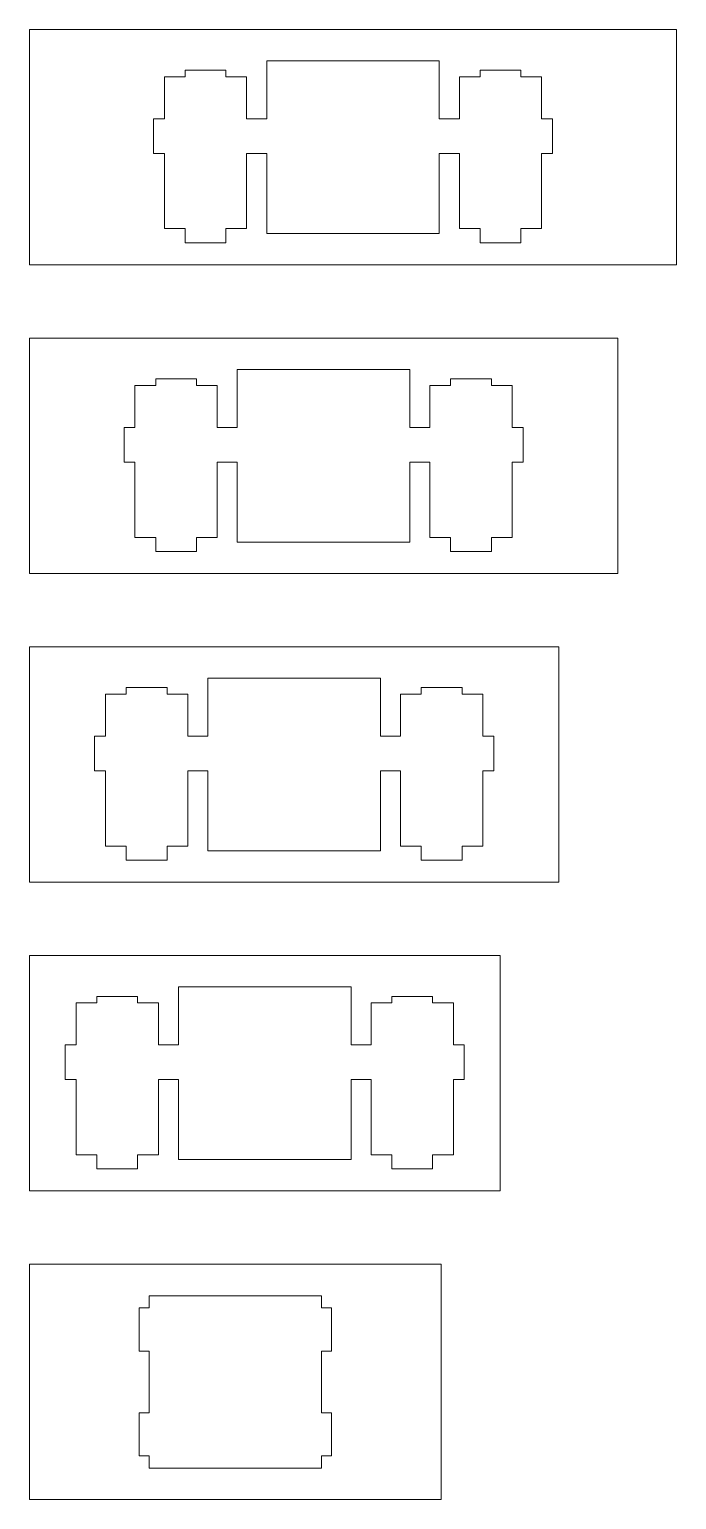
# Model space of a CAD drawing. Header units: millimetres. Extents: x -489 to 489, y -241 to 468.
# Drawn here: x -268.2 to -215.8, y 305.8 to 424.8 of the extents above; entities that cross this region are included whole.
import ezdxf

# ---------------------------------------------------------------- set-up
doc = ezdxf.new("R2010")
doc.units = ezdxf.units.MM
doc.header["$MEASUREMENT"] = 0
doc.layers.add('Layer 1', color=7, linetype='Continuous')

msp = doc.modelspace()

# ---------------------------------------------------------------- linework, layer by layer
at = {"layer": 'Layer 1', "color": 250, "lineweight": 9}
for points in [[(-268.1652, 424.8478), (-268.1652, 424.8478), (-268.1652, 405.7978), (-268.1652, 405.7978), (-268.1652, 405.7978), (-268.1652, 405.7978), (-215.7777, 405.7978), (-215.7777, 405.7978), (-215.7777, 405.7978), (-215.7777, 405.7978), (-215.7777, 424.8478), (-215.7777, 424.8478), (-215.7777, 424.8478), (-215.7777, 424.8478), (-268.1652, 424.8478), (-268.1652, 424.8478)], [(-268.1652, 399.8577), (-268.1652, 399.8577), (-268.1652, 380.8077), (-268.1652, 380.8077), (-268.1652, 380.8077), (-268.1652, 380.8077), (-220.5402, 380.8077), (-220.5402, 380.8077), (-220.5402, 380.8077), (-220.5402, 380.8077), (-220.5402, 399.8577), (-220.5402, 399.8577), (-220.5402, 399.8577), (-220.5402, 399.8577), (-268.1652, 399.8577), (-268.1652, 399.8577)], [(-268.1652, 355.8176), (-268.1652, 355.8176), (-268.1652, 374.8676), (-268.1652, 374.8676), (-268.1652, 374.8676), (-268.1652, 374.8676), (-225.3027, 374.8676), (-225.3027, 374.8676), (-225.3027, 374.8676), (-225.3027, 374.8676), (-225.3027, 355.8176), (-225.3027, 355.8176), (-225.3027, 355.8176), (-225.3027, 355.8176), (-268.1652, 355.8176), (-268.1652, 355.8176)], [(-268.1652, 349.8766), (-268.1652, 349.8766), (-268.1652, 330.8266), (-268.1652, 330.8266), (-268.1652, 330.8266), (-268.1652, 330.8266), (-230.0652, 330.8266), (-230.0652, 330.8266), (-230.0652, 330.8266), (-230.0652, 330.8266), (-230.0652, 349.8766), (-230.0652, 349.8766), (-230.0652, 349.8766), (-230.0652, 349.8766), (-268.1652, 349.8766), (-268.1652, 349.8766)], [(-268.1652, 305.8364), (-268.1652, 305.8364), (-268.1652, 324.8864), (-268.1652, 324.8864), (-268.1652, 324.8864), (-268.1652, 324.8864), (-234.8277, 324.8864), (-234.8277, 324.8864), (-234.8277, 324.8864), (-234.8277, 324.8864), (-234.8277, 305.8364), (-234.8277, 305.8364), (-234.8277, 305.8364), (-234.8277, 305.8364), (-268.1652, 305.8364), (-268.1652, 305.8364)]]:
    msp.add_open_spline(points, degree=3, knots=[0, 0, 0, 0, 0.2, 0.2, 0.2, 0.2, 0.4, 0.4, 0.4, 0.4, 0.6, 0.6, 0.6, 0.6, 1, 1, 1, 1], dxfattribs=at)
for points in [[(-255.5604, 421.5458), (-255.5604, 421.5458), (-255.5604, 421.0124), (-255.5604, 421.0124)], [(-252.2584, 421.5458), (-252.2584, 421.5458), (-255.5604, 421.5458), (-255.5604, 421.5458)], [(-252.2584, 421.0124), (-252.2584, 421.0124), (-252.2584, 421.5458), (-252.2584, 421.5458)], [(-234.9864, 422.3078), (-234.9864, 422.3078), (-248.9564, 422.3078), (-248.9564, 422.3078)], [(-248.9564, 422.3078), (-248.9564, 422.3078), (-248.9564, 417.6088), (-248.9564, 417.6088)], [(-234.9864, 417.6088), (-234.9864, 417.6088), (-234.9864, 422.3078), (-234.9864, 422.3078)], [(-228.3824, 421.5458), (-228.3824, 421.5458), (-231.6844, 421.5458), (-231.6844, 421.5458)], [(-231.6844, 421.5458), (-231.6844, 421.5458), (-231.6844, 421.0124), (-231.6844, 421.0124)], [(-228.3824, 421.0124), (-228.3824, 421.0124), (-228.3824, 421.5458), (-228.3824, 421.5458)], [(-255.5604, 421.0124), (-255.5604, 421.0124), (-257.2368, 421.0124), (-257.2368, 421.0124)], [(-257.2368, 421.0124), (-257.2368, 421.0124), (-257.2368, 417.6088), (-257.2368, 417.6088)], [(-250.582, 421.0124), (-250.582, 421.0124), (-252.2584, 421.0124), (-252.2584, 421.0124)], [(-250.582, 421.0124), (-250.582, 421.0124), (-250.582, 421.0124), (-250.582, 421.0124)], [(-250.582, 417.6088), (-250.582, 417.6088), (-250.582, 421.0124), (-250.582, 421.0124)], [(-231.6844, 421.0124), (-231.6844, 421.0124), (-233.3608, 421.0124), (-233.3608, 421.0124)], [(-233.3608, 421.0124), (-233.3608, 421.0124), (-233.3608, 417.6088), (-233.3608, 417.6088)], [(-226.706, 421.0124), (-226.706, 421.0124), (-228.3824, 421.0124), (-228.3824, 421.0124)], [(-226.706, 417.6088), (-226.706, 417.6088), (-226.706, 421.0124), (-226.706, 421.0124)], [(-257.2368, 417.6088), (-257.2368, 417.6088), (-258.1258, 417.6088), (-258.1258, 417.6088)], [(-258.1258, 417.6088), (-258.1258, 417.6088), (-258.1258, 414.8148), (-258.1258, 414.8148)], [(-248.9564, 417.6088), (-248.9564, 417.6088), (-250.582, 417.6088), (-250.582, 417.6088)], [(-233.3608, 417.6088), (-233.3608, 417.6088), (-234.9864, 417.6088), (-234.9864, 417.6088)], [(-225.817, 417.6088), (-225.817, 417.6088), (-226.706, 417.6088), (-226.706, 417.6088)], [(-225.817, 414.8148), (-225.817, 414.8148), (-225.817, 417.6088), (-225.817, 417.6088)], [(-258.1258, 414.8148), (-258.1258, 414.8148), (-257.2368, 414.8148), (-257.2368, 414.8148)], [(-257.2368, 414.8148), (-257.2368, 414.8148), (-257.2368, 408.7188), (-257.2368, 408.7188)], [(-250.582, 408.7188), (-250.582, 408.7188), (-250.582, 414.8148), (-250.582, 414.8148)], [(-250.582, 414.8148), (-250.582, 414.8148), (-248.9564, 414.8148), (-248.9564, 414.8148)], [(-248.9564, 414.8148), (-248.9564, 414.8148), (-248.9564, 408.3378), (-248.9564, 408.3378)], [(-234.9864, 408.3378), (-234.9864, 408.3378), (-234.9864, 414.8148), (-234.9864, 414.8148)], [(-234.9864, 414.8148), (-234.9864, 414.8148), (-233.3608, 414.8148), (-233.3608, 414.8148)], [(-233.3608, 414.8148), (-233.3608, 414.8148), (-233.3608, 408.7188), (-233.3608, 408.7188)], [(-226.706, 408.7188), (-226.706, 408.7188), (-226.706, 414.8148), (-226.706, 414.8148)], [(-226.706, 414.8148), (-226.706, 414.8148), (-225.817, 414.8148), (-225.817, 414.8148)], [(-257.2368, 408.7188), (-257.2368, 408.7188), (-255.5604, 408.7188), (-255.5604, 408.7188)], [(-255.5604, 408.7188), (-255.5604, 408.7188), (-255.5604, 407.5758), (-255.5604, 407.5758)], [(-252.2584, 407.5758), (-252.2584, 407.5758), (-252.2584, 408.7188), (-252.2584, 408.7188)], [(-252.2584, 408.7188), (-252.2584, 408.7188), (-250.582, 408.7188), (-250.582, 408.7188)], [(-248.9564, 408.3378), (-248.9564, 408.3378), (-234.9864, 408.3378), (-234.9864, 408.3378)], [(-233.3608, 408.7188), (-233.3608, 408.7188), (-231.6844, 408.7188), (-231.6844, 408.7188)], [(-233.3608, 408.7188), (-233.3608, 408.7188), (-233.3608, 408.7188), (-233.3608, 408.7188)], [(-231.6844, 408.7188), (-231.6844, 408.7188), (-231.6844, 407.5758), (-231.6844, 407.5758)], [(-228.3824, 407.5758), (-228.3824, 407.5758), (-228.3824, 408.7188), (-228.3824, 408.7188)], [(-228.3824, 408.7188), (-228.3824, 408.7188), (-226.706, 408.7188), (-226.706, 408.7188)], [(-255.5604, 407.5758), (-255.5604, 407.5758), (-252.2584, 407.5758), (-252.2584, 407.5758)], [(-231.6844, 407.5758), (-231.6844, 407.5758), (-228.3824, 407.5758), (-228.3824, 407.5758)], [(-257.9419, 396.5557), (-257.9419, 396.5557), (-257.9419, 396.0223), (-257.9419, 396.0223)], [(-254.6399, 396.5557), (-254.6399, 396.5557), (-257.9419, 396.5557), (-257.9419, 396.5557)], [(-254.6399, 396.0223), (-254.6399, 396.0223), (-254.6399, 396.5557), (-254.6399, 396.5557)], [(-237.3679, 397.3177), (-237.3679, 397.3177), (-251.3379, 397.3177), (-251.3379, 397.3177)], [(-251.3379, 397.3177), (-251.3379, 397.3177), (-251.3379, 392.6187), (-251.3379, 392.6187)], [(-237.3679, 392.6187), (-237.3679, 392.6187), (-237.3679, 397.3177), (-237.3679, 397.3177)], [(-230.7639, 396.5557), (-230.7639, 396.5557), (-234.0659, 396.5557), (-234.0659, 396.5557)], [(-234.0659, 396.5557), (-234.0659, 396.5557), (-234.0659, 396.0223), (-234.0659, 396.0223)], [(-230.7639, 396.0223), (-230.7639, 396.0223), (-230.7639, 396.5557), (-230.7639, 396.5557)], [(-257.9419, 396.0223), (-257.9419, 396.0223), (-259.6183, 396.0223), (-259.6183, 396.0223)], [(-259.6183, 396.0223), (-259.6183, 396.0223), (-259.6183, 392.6187), (-259.6183, 392.6187)], [(-252.9635, 396.0223), (-252.9635, 396.0223), (-254.6399, 396.0223), (-254.6399, 396.0223)], [(-252.9635, 396.0223), (-252.9635, 396.0223), (-252.9635, 396.0223), (-252.9635, 396.0223)], [(-252.9635, 392.6187), (-252.9635, 392.6187), (-252.9635, 396.0223), (-252.9635, 396.0223)], [(-234.0659, 396.0223), (-234.0659, 396.0223), (-235.7423, 396.0223), (-235.7423, 396.0223)], [(-235.7423, 396.0223), (-235.7423, 396.0223), (-235.7423, 392.6187), (-235.7423, 392.6187)], [(-229.0875, 396.0223), (-229.0875, 396.0223), (-230.7639, 396.0223), (-230.7639, 396.0223)], [(-229.0875, 392.6187), (-229.0875, 392.6187), (-229.0875, 396.0223), (-229.0875, 396.0223)], [(-259.6183, 392.6187), (-259.6183, 392.6187), (-260.5073, 392.6187), (-260.5073, 392.6187)], [(-260.5073, 392.6187), (-260.5073, 392.6187), (-260.5073, 389.8247), (-260.5073, 389.8247)], [(-251.3379, 392.6187), (-251.3379, 392.6187), (-252.9635, 392.6187), (-252.9635, 392.6187)], [(-235.7423, 392.6187), (-235.7423, 392.6187), (-237.3679, 392.6187), (-237.3679, 392.6187)], [(-228.1985, 392.6187), (-228.1985, 392.6187), (-229.0875, 392.6187), (-229.0875, 392.6187)], [(-228.1985, 389.8247), (-228.1985, 389.8247), (-228.1985, 392.6187), (-228.1985, 392.6187)], [(-260.5073, 389.8247), (-260.5073, 389.8247), (-259.6183, 389.8247), (-259.6183, 389.8247)], [(-259.6183, 389.8247), (-259.6183, 389.8247), (-259.6183, 383.7287), (-259.6183, 383.7287)], [(-252.9635, 383.7287), (-252.9635, 383.7287), (-252.9635, 389.8247), (-252.9635, 389.8247)], [(-252.9635, 389.8247), (-252.9635, 389.8247), (-251.3379, 389.8247), (-251.3379, 389.8247)], [(-251.3379, 389.8247), (-251.3379, 389.8247), (-251.3379, 383.3477), (-251.3379, 383.3477)], [(-237.3679, 383.3477), (-237.3679, 383.3477), (-237.3679, 389.8247), (-237.3679, 389.8247)], [(-237.3679, 389.8247), (-237.3679, 389.8247), (-235.7423, 389.8247), (-235.7423, 389.8247)], [(-235.7423, 389.8247), (-235.7423, 389.8247), (-235.7423, 383.7287), (-235.7423, 383.7287)], [(-229.0875, 383.7287), (-229.0875, 383.7287), (-229.0875, 389.8247), (-229.0875, 389.8247)], [(-229.0875, 389.8247), (-229.0875, 389.8247), (-228.1985, 389.8247), (-228.1985, 389.8247)], [(-259.6183, 383.7287), (-259.6183, 383.7287), (-257.9419, 383.7287), (-257.9419, 383.7287)], [(-257.9419, 383.7287), (-257.9419, 383.7287), (-257.9419, 382.5857), (-257.9419, 382.5857)], [(-254.6399, 382.5857), (-254.6399, 382.5857), (-254.6399, 383.7287), (-254.6399, 383.7287)], [(-254.6399, 383.7287), (-254.6399, 383.7287), (-252.9635, 383.7287), (-252.9635, 383.7287)], [(-251.3379, 383.3477), (-251.3379, 383.3477), (-237.3679, 383.3477), (-237.3679, 383.3477)], [(-235.7423, 383.7287), (-235.7423, 383.7287), (-234.0659, 383.7287), (-234.0659, 383.7287)], [(-235.7423, 383.7287), (-235.7423, 383.7287), (-235.7423, 383.7287), (-235.7423, 383.7287)], [(-234.0659, 383.7287), (-234.0659, 383.7287), (-234.0659, 382.5857), (-234.0659, 382.5857)], [(-230.7639, 382.5857), (-230.7639, 382.5857), (-230.7639, 383.7287), (-230.7639, 383.7287)], [(-230.7639, 383.7287), (-230.7639, 383.7287), (-229.0875, 383.7287), (-229.0875, 383.7287)], [(-257.9419, 382.5857), (-257.9419, 382.5857), (-254.6399, 382.5857), (-254.6399, 382.5857)], [(-234.0659, 382.5857), (-234.0659, 382.5857), (-230.7639, 382.5857), (-230.7639, 382.5857)], [(-260.3229, 371.5656), (-260.3229, 371.5656), (-260.3229, 371.0322), (-260.3229, 371.0322)], [(-257.0209, 371.5656), (-257.0209, 371.5656), (-260.3229, 371.5656), (-260.3229, 371.5656)], [(-257.0209, 371.0322), (-257.0209, 371.0322), (-257.0209, 371.5656), (-257.0209, 371.5656)], [(-239.7489, 372.3276), (-239.7489, 372.3276), (-253.7189, 372.3276), (-253.7189, 372.3276)], [(-253.7189, 372.3276), (-253.7189, 372.3276), (-253.7189, 367.6286), (-253.7189, 367.6286)], [(-253.7189, 371.3472), (-253.7189, 371.3472), (-253.7189, 371.3472), (-253.7189, 371.3472)], [(-239.7489, 367.6286), (-239.7489, 367.6286), (-239.7489, 372.3276), (-239.7489, 372.3276)], [(-233.1449, 371.5656), (-233.1449, 371.5656), (-236.4469, 371.5656), (-236.4469, 371.5656)], [(-236.4469, 371.5656), (-236.4469, 371.5656), (-236.4469, 371.0322), (-236.4469, 371.0322)], [(-233.1449, 371.0322), (-233.1449, 371.0322), (-233.1449, 371.5656), (-233.1449, 371.5656)], [(-260.3229, 371.0322), (-260.3229, 371.0322), (-261.9993, 371.0322), (-261.9993, 371.0322)], [(-261.9993, 371.0322), (-261.9993, 371.0322), (-261.9993, 367.6286), (-261.9993, 367.6286)], [(-255.3445, 371.0322), (-255.3445, 371.0322), (-257.0209, 371.0322), (-257.0209, 371.0322)], [(-255.3445, 371.0322), (-255.3445, 371.0322), (-255.3445, 371.0322), (-255.3445, 371.0322)], [(-255.3445, 367.6286), (-255.3445, 367.6286), (-255.3445, 371.0322), (-255.3445, 371.0322)], [(-236.4469, 371.0322), (-236.4469, 371.0322), (-238.1233, 371.0322), (-238.1233, 371.0322)], [(-238.1233, 371.0322), (-238.1233, 371.0322), (-238.1233, 367.6286), (-238.1233, 367.6286)], [(-231.4685, 371.0322), (-231.4685, 371.0322), (-233.1449, 371.0322), (-233.1449, 371.0322)], [(-231.4685, 367.6286), (-231.4685, 367.6286), (-231.4685, 371.0322), (-231.4685, 371.0322)], [(-261.9993, 367.6286), (-261.9993, 367.6286), (-262.8883, 367.6286), (-262.8883, 367.6286)], [(-262.8883, 367.6286), (-262.8883, 367.6286), (-262.8883, 364.8346), (-262.8883, 364.8346)], [(-253.7189, 367.6286), (-253.7189, 367.6286), (-255.3445, 367.6286), (-255.3445, 367.6286)], [(-238.1233, 367.6286), (-238.1233, 367.6286), (-239.7489, 367.6286), (-239.7489, 367.6286)], [(-230.5795, 367.6286), (-230.5795, 367.6286), (-231.4685, 367.6286), (-231.4685, 367.6286)], [(-230.5795, 364.8346), (-230.5795, 364.8346), (-230.5795, 367.6286), (-230.5795, 367.6286)], [(-262.8883, 364.8346), (-262.8883, 364.8346), (-261.9993, 364.8346), (-261.9993, 364.8346)], [(-261.9993, 364.8346), (-261.9993, 364.8346), (-261.9993, 358.7386), (-261.9993, 358.7386)], [(-255.3445, 358.7386), (-255.3445, 358.7386), (-255.3445, 364.8346), (-255.3445, 364.8346)], [(-255.3445, 364.8346), (-255.3445, 364.8346), (-253.7189, 364.8346), (-253.7189, 364.8346)], [(-253.7189, 364.8346), (-253.7189, 364.8346), (-253.7189, 358.3576), (-253.7189, 358.3576)], [(-239.7489, 358.3576), (-239.7489, 358.3576), (-239.7489, 364.8346), (-239.7489, 364.8346)], [(-239.7489, 364.8346), (-239.7489, 364.8346), (-238.1233, 364.8346), (-238.1233, 364.8346)], [(-238.1233, 364.8346), (-238.1233, 364.8346), (-238.1233, 358.7386), (-238.1233, 358.7386)], [(-231.4685, 358.7386), (-231.4685, 358.7386), (-231.4685, 364.8346), (-231.4685, 364.8346)], [(-231.4685, 364.8346), (-231.4685, 364.8346), (-230.5795, 364.8346), (-230.5795, 364.8346)], [(-261.9993, 358.7386), (-261.9993, 358.7386), (-260.3229, 358.7386), (-260.3229, 358.7386)], [(-260.3229, 358.7386), (-260.3229, 358.7386), (-260.3229, 357.5956), (-260.3229, 357.5956)], [(-257.0209, 357.5956), (-257.0209, 357.5956), (-257.0209, 358.7386), (-257.0209, 358.7386)], [(-257.0209, 358.7386), (-257.0209, 358.7386), (-255.3445, 358.7386), (-255.3445, 358.7386)], [(-253.7189, 358.3576), (-253.7189, 358.3576), (-239.7489, 358.3576), (-239.7489, 358.3576)], [(-238.1233, 358.7386), (-238.1233, 358.7386), (-236.4469, 358.7386), (-236.4469, 358.7386)], [(-238.1233, 358.7386), (-238.1233, 358.7386), (-238.1233, 358.7386), (-238.1233, 358.7386)], [(-236.4469, 358.7386), (-236.4469, 358.7386), (-236.4469, 357.5956), (-236.4469, 357.5956)], [(-233.1449, 357.5956), (-233.1449, 357.5956), (-233.1449, 358.7386), (-233.1449, 358.7386)], [(-233.1449, 358.7386), (-233.1449, 358.7386), (-231.4685, 358.7386), (-231.4685, 358.7386)], [(-260.3229, 357.5956), (-260.3229, 357.5956), (-257.0209, 357.5956), (-257.0209, 357.5956)], [(-236.4469, 357.5956), (-236.4469, 357.5956), (-233.1449, 357.5956), (-233.1449, 357.5956)], [(-262.7042, 346.5746), (-262.7042, 346.5746), (-262.7042, 346.0412), (-262.7042, 346.0412)], [(-259.4022, 346.5746), (-259.4022, 346.5746), (-262.7042, 346.5746), (-262.7042, 346.5746)], [(-259.4022, 346.0412), (-259.4022, 346.0412), (-259.4022, 346.5746), (-259.4022, 346.5746)], [(-242.1302, 347.3366), (-242.1302, 347.3366), (-256.1002, 347.3366), (-256.1002, 347.3366)], [(-256.1002, 347.3366), (-256.1002, 347.3366), (-256.1002, 342.6376), (-256.1002, 342.6376)], [(-242.1302, 342.6376), (-242.1302, 342.6376), (-242.1302, 347.3366), (-242.1302, 347.3366)], [(-235.5262, 346.5746), (-235.5262, 346.5746), (-238.8282, 346.5746), (-238.8282, 346.5746)], [(-238.8282, 346.5746), (-238.8282, 346.5746), (-238.8282, 346.0412), (-238.8282, 346.0412)], [(-235.5262, 346.0412), (-235.5262, 346.0412), (-235.5262, 346.5746), (-235.5262, 346.5746)], [(-262.7042, 346.0412), (-262.7042, 346.0412), (-264.3806, 346.0412), (-264.3806, 346.0412)], [(-264.3806, 346.0412), (-264.3806, 346.0412), (-264.3806, 342.6376), (-264.3806, 342.6376)], [(-257.7258, 346.0412), (-257.7258, 346.0412), (-259.4022, 346.0412), (-259.4022, 346.0412)], [(-257.7258, 346.0412), (-257.7258, 346.0412), (-257.7258, 346.0412), (-257.7258, 346.0412)], [(-257.7258, 342.6376), (-257.7258, 342.6376), (-257.7258, 346.0412), (-257.7258, 346.0412)], [(-238.8282, 346.0412), (-238.8282, 346.0412), (-240.5046, 346.0412), (-240.5046, 346.0412)], [(-240.5046, 346.0412), (-240.5046, 346.0412), (-240.5046, 342.6376), (-240.5046, 342.6376)], [(-233.8498, 346.0412), (-233.8498, 346.0412), (-235.5262, 346.0412), (-235.5262, 346.0412)], [(-233.8498, 342.6376), (-233.8498, 342.6376), (-233.8498, 346.0412), (-233.8498, 346.0412)], [(-264.3806, 342.6376), (-264.3806, 342.6376), (-265.2696, 342.6376), (-265.2696, 342.6376)], [(-265.2696, 342.6376), (-265.2696, 342.6376), (-265.2696, 339.8436), (-265.2696, 339.8436)], [(-256.1002, 342.6376), (-256.1002, 342.6376), (-257.7258, 342.6376), (-257.7258, 342.6376)], [(-240.5046, 342.6376), (-240.5046, 342.6376), (-242.1302, 342.6376), (-242.1302, 342.6376)], [(-232.9608, 342.6376), (-232.9608, 342.6376), (-233.8498, 342.6376), (-233.8498, 342.6376)], [(-232.9608, 339.8436), (-232.9608, 339.8436), (-232.9608, 342.6376), (-232.9608, 342.6376)], [(-265.2696, 339.8436), (-265.2696, 339.8436), (-264.3806, 339.8436), (-264.3806, 339.8436)], [(-264.3806, 339.8436), (-264.3806, 339.8436), (-264.3806, 333.7476), (-264.3806, 333.7476)], [(-257.7258, 333.7476), (-257.7258, 333.7476), (-257.7258, 339.8436), (-257.7258, 339.8436)], [(-257.7258, 339.8436), (-257.7258, 339.8436), (-256.1002, 339.8436), (-256.1002, 339.8436)], [(-256.1002, 339.8436), (-256.1002, 339.8436), (-256.1002, 333.3666), (-256.1002, 333.3666)], [(-242.1302, 333.3666), (-242.1302, 333.3666), (-242.1302, 339.8436), (-242.1302, 339.8436)], [(-242.1302, 339.8436), (-242.1302, 339.8436), (-240.5046, 339.8436), (-240.5046, 339.8436)], [(-240.5046, 339.8436), (-240.5046, 339.8436), (-240.5046, 333.7476), (-240.5046, 333.7476)], [(-233.8498, 333.7476), (-233.8498, 333.7476), (-233.8498, 339.8436), (-233.8498, 339.8436)], [(-233.8498, 339.8436), (-233.8498, 339.8436), (-232.9608, 339.8436), (-232.9608, 339.8436)], [(-264.3806, 333.7476), (-264.3806, 333.7476), (-262.7042, 333.7476), (-262.7042, 333.7476)], [(-262.7042, 333.7476), (-262.7042, 333.7476), (-262.7042, 332.6046), (-262.7042, 332.6046)], [(-259.4022, 332.6046), (-259.4022, 332.6046), (-259.4022, 333.7476), (-259.4022, 333.7476)], [(-259.4022, 333.7476), (-259.4022, 333.7476), (-257.7258, 333.7476), (-257.7258, 333.7476)], [(-256.1002, 333.3666), (-256.1002, 333.3666), (-242.1302, 333.3666), (-242.1302, 333.3666)], [(-240.5046, 333.7476), (-240.5046, 333.7476), (-238.8282, 333.7476), (-238.8282, 333.7476)], [(-240.5046, 333.7476), (-240.5046, 333.7476), (-240.5046, 333.7476), (-240.5046, 333.7476)], [(-238.8282, 333.7476), (-238.8282, 333.7476), (-238.8282, 332.6046), (-238.8282, 332.6046)], [(-235.5262, 332.6046), (-235.5262, 332.6046), (-235.5262, 333.7476), (-235.5262, 333.7476)], [(-235.5262, 333.7476), (-235.5262, 333.7476), (-233.8498, 333.7476), (-233.8498, 333.7476)], [(-262.7042, 332.6046), (-262.7042, 332.6046), (-259.4022, 332.6046), (-259.4022, 332.6046)], [(-238.8282, 332.6046), (-238.8282, 332.6046), (-235.5262, 332.6046), (-235.5262, 332.6046)], [(-259.2804, 317.8614), (-259.2804, 317.8614), (-259.2804, 321.3553), (-259.2804, 321.3553)], [(-259.2804, 321.3553), (-259.2804, 321.3553), (-258.469, 321.3553), (-258.469, 321.3553)], [(-258.469, 322.334), (-258.469, 322.334), (-244.5239, 322.334), (-244.5239, 322.334)], [(-258.469, 321.3553), (-258.469, 321.3553), (-258.469, 322.334), (-258.469, 322.334)], [(-244.5239, 321.3553), (-244.5239, 321.3553), (-244.5239, 322.334), (-244.5239, 322.334)], [(-243.7125, 321.3553), (-243.7125, 321.3553), (-244.5239, 321.3553), (-244.5239, 321.3553)], [(-243.7125, 321.3553), (-243.7125, 321.3553), (-243.7125, 317.8614), (-243.7125, 317.8614)], [(-258.469, 317.8614), (-258.469, 317.8614), (-259.2804, 317.8614), (-259.2804, 317.8614)], [(-258.469, 312.8614), (-258.469, 312.8614), (-258.469, 317.8614), (-258.469, 317.8614)], [(-244.5239, 317.8614), (-244.5239, 317.8614), (-244.5239, 312.8614), (-244.5239, 312.8614)], [(-244.5239, 317.8614), (-244.5239, 317.8614), (-243.7125, 317.8614), (-243.7125, 317.8614)], [(-259.2804, 309.3675), (-259.2804, 309.3675), (-259.2804, 312.8614), (-259.2804, 312.8614)], [(-259.2804, 312.8614), (-259.2804, 312.8614), (-258.469, 312.8614), (-258.469, 312.8614)], [(-243.7125, 312.8614), (-243.7125, 312.8614), (-244.5239, 312.8614), (-244.5239, 312.8614)], [(-243.7125, 312.8614), (-243.7125, 312.8614), (-243.7125, 309.3675), (-243.7125, 309.3675)], [(-258.469, 309.3675), (-258.469, 309.3675), (-259.2804, 309.3675), (-259.2804, 309.3675)], [(-258.469, 308.3888), (-258.469, 308.3888), (-258.469, 309.3675), (-258.469, 309.3675)], [(-244.5239, 308.3888), (-244.5239, 308.3888), (-258.469, 308.3888), (-258.469, 308.3888)], [(-244.5239, 309.3675), (-244.5239, 309.3675), (-243.7125, 309.3675), (-243.7125, 309.3675)], [(-244.5239, 309.3675), (-244.5239, 309.3675), (-244.5239, 308.3888), (-244.5239, 308.3888)]]:
    msp.add_open_spline(points, degree=3, dxfattribs=at)

doc.saveas('drawing.dxf')
